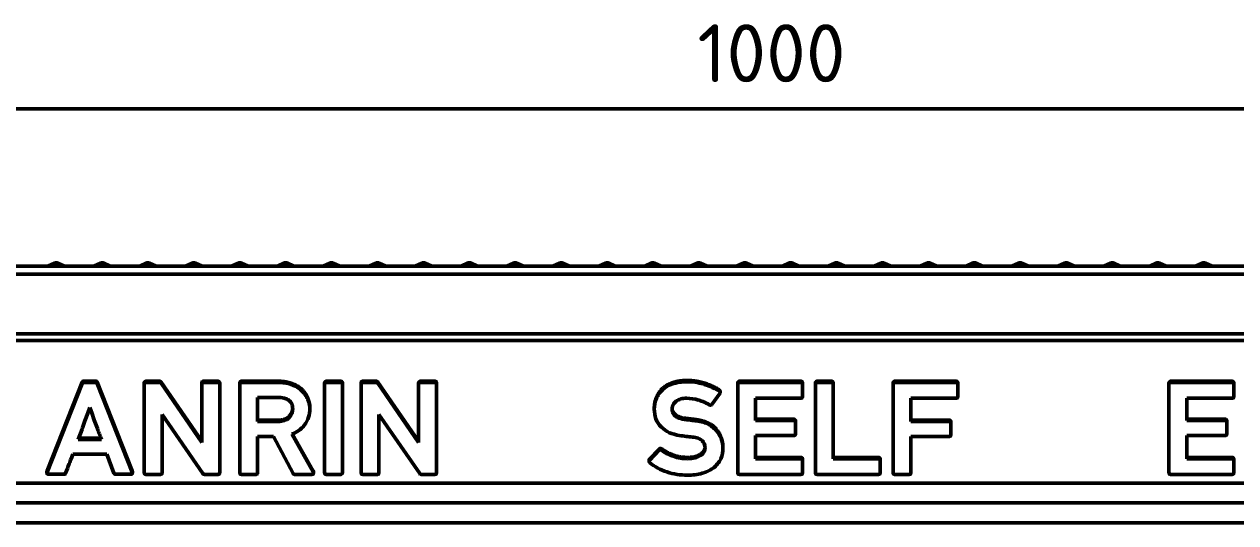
# Model space of a CAD drawing. Header units: millimetres. Extents: x 0 to 2100, y 0 to 1485.
# Drawn here: x 609.4 to 974.9, y 976.3 to 1126.8 of the extents above; entities that cross this region are included whole.
import ezdxf

# ---------------------------------------------------------------- set-up
doc = ezdxf.new("R2010")
doc.units = ezdxf.units.MM
doc.header["$LTSCALE"] = 5
for name, color, linetype, lineweight in [('Bemaßungen(DIN)', 7, 'Continuous', 50), ('Sichtbare Kanten(DIN)', 7, 'Continuous', 50), ('Sichtbare tangentiale Kanten(DIN)', 7, 'Continuous', 50)]:
    doc.layers.add(name, color=color, linetype=linetype, lineweight=lineweight)
doc.styles.add('Notiztext (DIN)', font='isocpeur.ttf')

msp = doc.modelspace()

# ---------------------------------------------------------------- linework, layer by layer
at = {"layer": 'Bemaßungen(DIN)'}
msp.add_line((346.229, 1101.251), (1321.229, 1101.251), dxfattribs=at)
at = {"layer": 'Sichtbare Kanten(DIN)'}
for p, q in [((334.229, 1053.751), (1333.229, 1053.751)), ((618.543, 1054.642), (616.554, 1053.751)), ((619.565, 1054.642), (621.554, 1053.751)), ((632.393, 1054.642), (630.404, 1053.751)), ((633.415, 1054.642), (635.404, 1053.751)), ((646.243, 1054.642), (644.254, 1053.751)), ((647.265, 1054.642), (649.254, 1053.751)), ((660.093, 1054.642), (658.104, 1053.751)), ((661.115, 1054.642), (663.104, 1053.751)), ((673.943, 1054.642), (671.954, 1053.751)), ((674.965, 1054.642), (676.954, 1053.751)), ((687.793, 1054.642), (685.804, 1053.751)), ((688.815, 1054.642), (690.804, 1053.751)), ((701.643, 1054.642), (699.654, 1053.751)), ((702.665, 1054.642), (704.654, 1053.751)), ((715.493, 1054.642), (713.504, 1053.751)), ((716.515, 1054.642), (718.504, 1053.751)), ((729.343, 1054.642), (727.354, 1053.751)), ((730.365, 1054.642), (732.354, 1053.751)), ((743.193, 1054.642), (741.204, 1053.751)), ((744.215, 1054.642), (746.204, 1053.751)), ((757.043, 1054.642), (755.054, 1053.751)), ((758.065, 1054.642), (760.054, 1053.751)), ((770.893, 1054.642), (768.904, 1053.751)), ((771.915, 1054.642), (773.904, 1053.751)), ((784.743, 1054.642), (782.754, 1053.751)), ((785.765, 1054.642), (787.754, 1053.751)), ((798.593, 1054.642), (796.604, 1053.751)), ((799.615, 1054.642), (801.604, 1053.751)), ((812.443, 1054.642), (810.454, 1053.751)), ((813.465, 1054.642), (815.454, 1053.751)), ((826.293, 1054.642), (824.304, 1053.751)), ((827.315, 1054.642), (829.304, 1053.751)), ((840.143, 1054.642), (838.154, 1053.751)), ((841.165, 1054.642), (843.154, 1053.751)), ((853.993, 1054.642), (852.004, 1053.751)), ((855.015, 1054.642), (857.004, 1053.751)), ((867.843, 1054.642), (865.854, 1053.751)), ((868.865, 1054.642), (870.854, 1053.751)), ((881.693, 1054.642), (879.704, 1053.751)), ((882.715, 1054.642), (884.704, 1053.751)), ((895.543, 1054.642), (893.554, 1053.751)), ((896.565, 1054.642), (898.554, 1053.751)), ((909.393, 1054.642), (907.404, 1053.751)), ((910.415, 1054.642), (912.404, 1053.751)), ((923.243, 1054.642), (921.254, 1053.751)), ((924.265, 1054.642), (926.254, 1053.751)), ((937.093, 1054.642), (935.104, 1053.751)), ((938.115, 1054.642), (940.104, 1053.751)), ((950.943, 1054.642), (948.954, 1053.751)), ((951.965, 1054.642), (953.954, 1053.751)), ((964.793, 1054.642), (962.804, 1053.751)), ((965.815, 1054.642), (967.804, 1053.751)), ((1333.729, 1051.251), (333.729, 1051.251)), ((1313.729, 1033.251), (353.729, 1033.251)), ((1313.193, 1031.251), (354.265, 1031.251)), ((616.312, 991.883), (626.896, 1018.704)), ((626.896, 1018.322), (616.312, 991.501)), ((626.896, 1018.704), (626.896, 1018.322)), ((627.376, 1019.014), (631, 1019.014)), ((631, 1018.633), (627.376, 1018.633)), ((631.456, 1018.704), (631.456, 1018.322)), ((631.456, 1018.704), (642.04, 991.883)), ((642.04, 991.501), (631.456, 1018.322)), ((645.64, 1018.526), (645.64, 1018.145)), ((645.64, 1018.145), (645.64, 991.324)), ((646.144, 1018.97), (650.296, 1018.97)), ((650.296, 1018.588), (646.144, 1018.588)), ((650.704, 1018.748), (650.704, 1018.366)), ((650.704, 1018.748), (662.992, 1000.912)), ((662.992, 1000.53), (650.704, 1018.366)), ((662.992, 1018.526), (662.992, 1018.145)), ((662.992, 1018.145), (662.992, 1000.53)), ((663.496, 1018.97), (667.912, 1018.97)), ((667.912, 1018.588), (663.496, 1018.588)), ((668.392, 1018.526), (668.392, 1018.145)), ((668.392, 991.324), (668.392, 1018.145)), ((674.464, 1018.526), (674.464, 1018.145)), ((674.464, 1018.145), (674.464, 991.324)), ((674.944, 1018.97), (686.296, 1018.97)), ((686.296, 1018.588), (674.944, 1018.588)), ((692.512, 1017.084), (692.512, 1016.703)), ((700.048, 1018.526), (700.048, 1018.145)), ((700.048, 1018.145), (700.048, 991.324)), ((700.528, 1018.97), (704.944, 1018.97)), ((704.944, 1018.588), (700.528, 1018.588)), ((705.424, 1018.526), (705.424, 1018.145)), ((705.424, 991.324), (705.424, 1018.145)), ((711.064, 1018.526), (711.064, 1018.145)), ((711.064, 1018.145), (711.064, 991.324)), ((711.568, 1018.97), (715.72, 1018.97)), ((715.72, 1018.588), (711.568, 1018.588)), ((716.128, 1018.748), (716.128, 1018.366)), ((716.128, 1018.748), (728.416, 1000.912)), ((728.416, 1000.53), (716.128, 1018.366)), ((728.416, 1018.526), (728.416, 1018.145)), ((728.416, 1018.145), (728.416, 1000.53)), ((728.92, 1018.97), (733.336, 1018.97)), ((733.336, 1018.588), (728.92, 1018.588)), ((733.816, 1018.526), (733.816, 1018.145)), ((733.816, 991.324), (733.816, 1018.145)), ((819.136, 1016.352), (819.136, 1015.971)), ((824.68, 1018.526), (824.68, 1018.145)), ((824.68, 1018.145), (824.68, 991.324)), ((825.16, 1018.97), (843.712, 1018.97)), ((843.712, 1018.588), (825.16, 1018.588)), ((844.216, 1018.526), (844.216, 1018.145)), ((844.216, 1014.285), (844.216, 1018.145)), ((848.104, 1018.526), (848.104, 1018.145)), ((848.104, 1018.145), (848.104, 991.324)), ((848.584, 1018.97), (853, 1018.97)), ((853, 1018.588), (848.584, 1018.588)), ((853.48, 1018.526), (853.48, 1018.145)), ((853.48, 995.605), (853.48, 1018.145)), ((871.528, 1018.526), (871.528, 1018.145)), ((871.528, 1018.145), (871.528, 991.324)), ((872.008, 1018.97), (890.56, 1018.97)), ((890.56, 1018.588), (872.008, 1018.588)), ((891.064, 1018.526), (891.064, 1018.145)), ((891.064, 1014.285), (891.064, 1018.145)), ((954.784, 1018.526), (954.784, 1018.145)), ((954.784, 1018.145), (954.784, 991.324)), ((955.264, 1018.97), (973.816, 1018.97)), ((973.816, 1018.588), (955.264, 1018.588)), ((974.32, 1018.526), (974.32, 1018.145)), ((974.32, 1014.285), (974.32, 1018.145)), ((679.84, 1014.063), (686.248, 1014.063)), ((679.84, 1006.853), (679.84, 1014.063)), ((816.832, 1011.977), (819.28, 1015.327)), ((819.35, 1015.952), (819.35, 1015.571)), ((830.056, 1007.119), (830.056, 1013.841)), ((830.056, 1013.841), (843.712, 1013.841)), ((876.904, 1006.853), (876.904, 1013.841)), ((876.904, 1013.841), (890.56, 1013.841)), ((960.16, 1007.119), (960.16, 1013.841)), ((960.16, 1013.841), (973.816, 1013.841)), ((627.76, 1007.008), (628.6, 1009.293)), ((628.6, 1009.293), (629.224, 1011.09)), ((629.224, 1011.09), (629.8, 1009.426)), ((629.8, 1009.426), (630.568, 1007.23)), ((651.016, 991.324), (651.016, 1008.938)), ((651.016, 1008.938), (663.328, 991.08)), ((695.608, 1011.028), (695.608, 1010.646)), ((716.44, 991.324), (716.44, 1008.938)), ((716.44, 1008.938), (728.752, 991.08)), ((799.504, 1010.917), (799.504, 1010.535)), ((805.72, 1009.009), (805.72, 1008.628)), ((630.568, 1007.23), (631.504, 1004.723)), ((679.84, 1007.234), (686.008, 1007.234)), ((686.008, 1006.853), (679.84, 1006.853)), ((694.024, 1005.788), (694, 1005.788)), ((694.024, 1005.82), (694.024, 1005.788)), ((811.816, 1007.456), (811.816, 1007.075)), ((830.056, 1007.501), (841.648, 1007.501)), ((841.648, 1007.119), (830.056, 1007.119)), ((842.128, 1007.035), (842.128, 1006.653)), ((842.128, 1003.015), (842.128, 1006.653)), ((876.904, 1007.234), (888.496, 1007.234)), ((888.496, 1006.853), (876.904, 1006.853)), ((888.976, 1006.768), (888.976, 1006.387)), ((888.976, 1002.771), (888.976, 1006.387)), ((960.16, 1007.501), (971.752, 1007.501)), ((971.752, 1007.119), (960.16, 1007.119)), ((972.232, 1007.035), (972.232, 1006.653)), ((972.232, 1003.015), (972.232, 1006.653)), ((625.72, 1001.44), (626.872, 1004.523)), ((625.862, 1001.821), (632.58, 1001.821)), ((679.84, 991.324), (679.84, 1002.305)), ((679.84, 1002.305), (684.664, 1002.305)), ((684.664, 1002.305), (690.52, 991.124)), ((696.64, 991.545), (690.16, 1002.97)), ((690.336, 1003.041), (696.64, 991.927)), ((830.056, 995.605), (830.056, 1002.571)), ((830.056, 1002.571), (841.648, 1002.571)), ((876.904, 991.324), (876.904, 1002.305)), ((876.904, 1002.305), (888.496, 1002.305)), ((960.16, 995.605), (960.16, 1002.571)), ((960.16, 1002.571), (971.752, 1002.571)), ((632.728, 1001.44), (625.72, 1001.44)), ((798.04, 995.477), (800.944, 998.516)), ((800.944, 998.134), (798.04, 995.095)), ((800.944, 998.516), (800.944, 998.134)), ((801.664, 998.56), (801.664, 998.179)), ((820.216, 999.27), (820.216, 998.889)), ((624.088, 996.936), (634.36, 996.936)), ((634.36, 996.936), (636.472, 991.191)), ((797.916, 995.199), (797.916, 994.818)), ((798.04, 995.477), (798.04, 995.095)), ((813.472, 996.941), (813.472, 996.559)), ((830.056, 995.987), (843.712, 995.987)), ((843.712, 995.605), (830.056, 995.605)), ((844.216, 995.521), (844.216, 995.139)), ((844.216, 991.324), (844.216, 995.139)), ((853.48, 995.987), (867.136, 995.987)), ((867.136, 995.605), (853.48, 995.605)), ((867.64, 995.521), (867.64, 995.139)), ((867.64, 991.324), (867.64, 995.139)), ((960.16, 995.987), (973.816, 995.987)), ((973.816, 995.605), (960.16, 995.605)), ((974.32, 995.521), (974.32, 995.139)), ((974.32, 991.324), (974.32, 995.139)), ((616.271, 991.687), (616.271, 991.305)), ((616.768, 990.88), (621.424, 990.88)), ((636.976, 990.88), (641.584, 990.88)), ((642.08, 991.687), (642.08, 991.305)), ((646.144, 990.858), (650.536, 990.858)), ((663.76, 990.858), (667.912, 990.858)), ((674.944, 990.858), (679.36, 990.858)), ((690.976, 990.858), (696.184, 990.858)), ((696.64, 991.927), (696.64, 991.545)), ((696.712, 991.675), (696.712, 991.293)), ((700.528, 990.858), (704.944, 990.858)), ((711.568, 990.858), (715.96, 990.858)), ((729.184, 990.858), (733.336, 990.858)), ((825.16, 990.858), (843.712, 990.858)), ((848.584, 990.858), (867.136, 990.858)), ((872.008, 990.858), (876.424, 990.858)), ((955.264, 990.858), (973.816, 990.858)), ((1308.906, 982.251), (516.578, 982.251)), ((1308.906, 976.251), (516.578, 976.251))]:
    msp.add_line(p, q, dxfattribs=at)
for centre in [(619.054, 1053.501), (632.904, 1053.501), (646.754, 1053.501), (660.604, 1053.501), (674.454, 1053.501), (688.304, 1053.501), (702.154, 1053.501), (716.004, 1053.501), (729.854, 1053.501), (743.704, 1053.501), (757.554, 1053.501), (771.404, 1053.501), (785.254, 1053.501), (799.104, 1053.501), (812.954, 1053.501), (826.804, 1053.501), (840.654, 1053.501), (854.504, 1053.501), (868.354, 1053.501), (882.204, 1053.501), (896.054, 1053.501), (909.904, 1053.501), (923.754, 1053.501), (937.604, 1053.501), (951.454, 1053.501), (965.304, 1053.501)]:
    msp.add_arc(centre, 1.25, 65.87463, 114.12537, dxfattribs=at)
for points in [[(626.896, 1018.704), (626.944, 1018.837), (627.232, 1019.014), (627.376, 1019.014)], [(631, 1019.014), (631.12, 1019.014), (631.408, 1018.837), (631.456, 1018.704)], [(645.64, 1018.526), (645.64, 1018.704), (645.928, 1018.97), (646.144, 1018.97)], [(650.296, 1018.97), (650.392, 1018.97), (650.68, 1018.815), (650.704, 1018.748)], [(662.992, 1018.526), (662.992, 1018.704), (663.28, 1018.97), (663.496, 1018.97)], [(667.912, 1018.97), (668.128, 1018.97), (668.392, 1018.704), (668.392, 1018.526)], [(674.464, 1018.526), (674.464, 1018.704), (674.752, 1018.97), (674.944, 1018.97)], [(686.296, 1018.97), (688.192, 1018.97), (691.36, 1017.972), (692.512, 1017.084)], [(692.512, 1017.084), (693.136, 1016.574), (694.24, 1015.265), (695.104, 1013.69), (695.608, 1011.96), (695.608, 1011.028)], [(700.048, 1018.526), (700.048, 1018.704), (700.336, 1018.97), (700.528, 1018.97)], [(704.944, 1018.97), (705.136, 1018.97), (705.424, 1018.704), (705.424, 1018.526)], [(711.064, 1018.526), (711.064, 1018.704), (711.352, 1018.97), (711.568, 1018.97)], [(715.72, 1018.97), (715.816, 1018.97), (716.104, 1018.815), (716.128, 1018.748)], [(728.416, 1018.526), (728.416, 1018.704), (728.704, 1018.97), (728.92, 1018.97)], [(733.336, 1018.97), (733.552, 1018.97), (733.816, 1018.704), (733.816, 1018.526)], [(799.504, 1010.917), (799.504, 1014.533), (802.096, 1016.885)], [(802.096, 1016.885), (804.712, 1019.214), (809.44, 1019.214)], [(809.44, 1019.214), (810.808, 1019.214), (813.424, 1018.792), (815.872, 1018.016), (818.104, 1016.973), (819.136, 1016.352)], [(824.68, 1018.526), (824.68, 1018.704), (824.968, 1018.97), (825.16, 1018.97)], [(843.712, 1018.97), (843.952, 1018.97), (844.216, 1018.704), (844.216, 1018.526)], [(848.104, 1018.526), (848.104, 1018.704), (848.392, 1018.97), (848.584, 1018.97)], [(853, 1018.97), (853.192, 1018.97), (853.48, 1018.704), (853.48, 1018.526)], [(871.528, 1018.526), (871.528, 1018.704), (871.816, 1018.97), (872.008, 1018.97)], [(890.56, 1018.97), (890.8, 1018.97), (891.064, 1018.704), (891.064, 1018.526)], [(954.784, 1018.526), (954.784, 1018.704), (955.072, 1018.97), (955.264, 1018.97)], [(973.816, 1018.97), (974.056, 1018.97), (974.32, 1018.704), (974.32, 1018.526)], [(689.32, 1008.344), (690.357, 1009.448), (690.42, 1010.846)], [(804.885, 1010.688), (804.949, 1009.783), (805.72, 1009.009)], [(805.72, 1009.009), (806.56, 1008.144), (808.576, 1007.855)], [(686.008, 1007.234), (688.264, 1007.234), (689.32, 1008.344)], [(808.576, 1007.855), (809.176, 1007.767), (810.76, 1007.567), (811.816, 1007.456)], [(811.816, 1007.456), (816.136, 1006.946), (818.152, 1004.572)], [(841.648, 1007.501), (841.84, 1007.501), (842.128, 1007.234), (842.128, 1007.035)], [(888.496, 1007.234), (888.688, 1007.234), (888.976, 1006.99), (888.976, 1006.768)], [(971.752, 1007.501), (971.944, 1007.501), (972.232, 1007.234), (972.232, 1007.035)], [(818.152, 1004.572), (820.216, 1002.176), (820.216, 999.27)], [(800.944, 998.516), (801.088, 998.671), (801.496, 998.693), (801.664, 998.56)], [(801.664, 998.56), (803.224, 997.407), (807.304, 995.987), (809.56, 995.987)], [(813.472, 996.941), (814.734, 997.774), (814.811, 999.096)], [(797.916, 995.199), (797.916, 995.362), (798.04, 995.477)], [(809.56, 995.987), (812.104, 995.987), (813.472, 996.941)], [(843.712, 995.987), (843.952, 995.987), (844.216, 995.743), (844.216, 995.521)], [(867.136, 995.987), (867.376, 995.987), (867.64, 995.743), (867.64, 995.521)], [(973.816, 995.987), (974.056, 995.987), (974.32, 995.743), (974.32, 995.521)], [(616.271, 991.687), (616.271, 991.78), (616.312, 991.883)], [(642.04, 991.883), (642.08, 991.78), (642.08, 991.687)], [(696.64, 991.927), (696.712, 991.794), (696.712, 991.675)]]:
    msp.add_open_spline(points, degree=2, dxfattribs=at)
for points, degree, knots in [([(627.376, 1018.633), (627.334, 1018.633), (627.292, 1018.627), (627.208, 1018.605), (627.166, 1018.587), (627.092, 1018.548), (627.031, 1018.513), (626.942, 1018.417), (626.914, 1018.372), (626.896, 1018.322)], 3, [-0.093273996, -0.093273996, -0.093273996, -0.093273996, -0.068108923, -0.068108923, -0.041123408, -0.041123408, -0.017067652, -0.017067652, 0, 0, 0, 0]), ([(631.456, 1018.322), (631.442, 1018.36), (631.423, 1018.395), (631.371, 1018.461), (631.339, 1018.491), (631.259, 1018.55), (631.192, 1018.589), (631.083, 1018.625), (631.042, 1018.633), (631, 1018.633)], 3, [-0.068467152, -0.068467152, -0.068467152, -0.068467152, -0.051911748, -0.051911748, -0.034631689, -0.034631689, -0.01255287, -0.01255287, 0, 0, 0, 0]), ([(646.144, 1018.588), (646.106, 1018.588), (646.068, 1018.585), (645.996, 1018.572), (645.962, 1018.562), (645.862, 1018.521), (645.811, 1018.483), (645.731, 1018.404), (645.697, 1018.359), (645.651, 1018.255), (645.64, 1018.201), (645.64, 1018.145)], 3, [-0.07059963, -0.07059963, -0.07059963, -0.07059963, -0.061782755, -0.061782755, -0.053433025, -0.053433025, -0.036262889, -0.036262889, -0.01829246, -0.01829246, 0, 0, 0, 0]), ([(650.704, 1018.366), (650.7, 1018.376), (650.695, 1018.386), (650.682, 1018.405), (650.673, 1018.414), (650.641, 1018.446), (650.611, 1018.466), (650.552, 1018.503), (650.472, 1018.549), (650.36, 1018.582), (650.328, 1018.588), (650.296, 1018.588)], 3, [-0.074921837, -0.074921837, -0.074921837, -0.074921837, -0.067264808, -0.067264808, -0.058210692, -0.058210692, -0.035195721, -0.035195721, -0.009570575, -0.009570575, 0, 0, 0, 0]), ([(663.496, 1018.588), (663.458, 1018.588), (663.42, 1018.585), (663.348, 1018.572), (663.314, 1018.562), (663.214, 1018.521), (663.163, 1018.483), (663.083, 1018.404), (663.049, 1018.359), (663.003, 1018.255), (662.992, 1018.201), (662.992, 1018.145)], 3, [-0.07059963, -0.07059963, -0.07059963, -0.07059963, -0.061782755, -0.061782755, -0.053433025, -0.053433025, -0.036262889, -0.036262889, -0.01829246, -0.01829246, 0, 0, 0, 0]), ([(668.392, 1018.145), (668.392, 1018.179), (668.388, 1018.213), (668.372, 1018.279), (668.361, 1018.31), (668.312, 1018.403), (668.269, 1018.447), (668.204, 1018.507), (668.158, 1018.536), (668.044, 1018.579), (667.978, 1018.588), (667.912, 1018.588)], 3, [-0.058050032, -0.058050032, -0.058050032, -0.058050032, -0.052767893, -0.052767893, -0.047631793, -0.047631793, -0.036849992, -0.036849992, -0.019922291, -0.019922291, 0, 0, 0, 0]), ([(674.944, 1018.588), (674.911, 1018.588), (674.879, 1018.585), (674.816, 1018.573), (674.786, 1018.564), (674.687, 1018.523), (674.634, 1018.481), (674.555, 1018.404), (674.521, 1018.359), (674.475, 1018.255), (674.464, 1018.201), (674.464, 1018.145)], 3, [-0.066579768, -0.066579768, -0.066579768, -0.066579768, -0.059579882, -0.059579882, -0.05274209, -0.05274209, -0.036262889, -0.036262889, -0.01829246, -0.01829246, 0, 0, 0, 0]), ([(692.512, 1016.703), (691.702, 1017.326), (690.773, 1017.775), (689.144, 1018.288), (687.993, 1018.588), (686.296, 1018.588)], 3, [-1.3134543, -1.3134543, -1.3134543, -1.3134543, -0.5093001, -0.5093001, 0, 0, 0, 0]), ([(695.608, 1010.646), (695.608, 1011.518), (695.443, 1012.149), (695.12, 1013.245), (694.829, 1013.813), (693.96, 1015.378), (693.162, 1016.171), (692.512, 1016.703)], 3, [-0.35742554, -0.35742554, -0.35742554, -0.35742554, -0.32917171, -0.32917171, -0.26025403, -0.26025403, 0, 0, 0, 0]), ([(700.528, 1018.588), (700.495, 1018.588), (700.463, 1018.585), (700.4, 1018.573), (700.37, 1018.564), (700.271, 1018.523), (700.218, 1018.481), (700.139, 1018.404), (700.105, 1018.359), (700.059, 1018.255), (700.048, 1018.201), (700.048, 1018.145)], 3, [-0.066579768, -0.066579768, -0.066579768, -0.066579768, -0.059579882, -0.059579882, -0.05274209, -0.05274209, -0.036262889, -0.036262889, -0.01829246, -0.01829246, 0, 0, 0, 0]), ([(705.424, 1018.145), (705.424, 1018.175), (705.421, 1018.205), (705.408, 1018.263), (705.398, 1018.291), (705.353, 1018.382), (705.308, 1018.431), (705.224, 1018.504), (705.175, 1018.535), (705.064, 1018.578), (705.005, 1018.588), (704.944, 1018.588)], 3, [-0.066579768, -0.066579768, -0.066579768, -0.066579768, -0.059579882, -0.059579882, -0.05274209, -0.05274209, -0.036262889, -0.036262889, -0.01829246, -0.01829246, 0, 0, 0, 0]), ([(711.568, 1018.588), (711.53, 1018.588), (711.492, 1018.585), (711.42, 1018.572), (711.386, 1018.562), (711.286, 1018.521), (711.235, 1018.483), (711.155, 1018.404), (711.121, 1018.359), (711.075, 1018.255), (711.064, 1018.201), (711.064, 1018.145)], 3, [-0.07059963, -0.07059963, -0.07059963, -0.07059963, -0.061782755, -0.061782755, -0.053433025, -0.053433025, -0.036262889, -0.036262889, -0.01829246, -0.01829246, 0, 0, 0, 0]), ([(716.128, 1018.366), (716.124, 1018.376), (716.119, 1018.386), (716.106, 1018.405), (716.097, 1018.414), (716.065, 1018.446), (716.035, 1018.466), (715.976, 1018.503), (715.896, 1018.549), (715.784, 1018.582), (715.752, 1018.588), (715.72, 1018.588)], 3, [-0.074921837, -0.074921837, -0.074921837, -0.074921837, -0.067264808, -0.067264808, -0.058210692, -0.058210692, -0.035195721, -0.035195721, -0.009570575, -0.009570575, 0, 0, 0, 0]), ([(728.92, 1018.588), (728.882, 1018.588), (728.844, 1018.585), (728.772, 1018.572), (728.738, 1018.562), (728.638, 1018.521), (728.587, 1018.483), (728.507, 1018.404), (728.473, 1018.359), (728.427, 1018.255), (728.416, 1018.201), (728.416, 1018.145)], 3, [-0.07059963, -0.07059963, -0.07059963, -0.07059963, -0.061782755, -0.061782755, -0.053433025, -0.053433025, -0.036262889, -0.036262889, -0.01829246, -0.01829246, 0, 0, 0, 0]), ([(733.816, 1018.145), (733.816, 1018.179), (733.812, 1018.213), (733.796, 1018.279), (733.785, 1018.31), (733.736, 1018.403), (733.693, 1018.447), (733.628, 1018.507), (733.582, 1018.536), (733.468, 1018.579), (733.402, 1018.588), (733.336, 1018.588)], 3, [-0.058050032, -0.058050032, -0.058050032, -0.058050032, -0.052767893, -0.052767893, -0.047631793, -0.047631793, -0.036849992, -0.036849992, -0.019922291, -0.019922291, 0, 0, 0, 0]), ([(802.096, 1016.503), (801.673, 1016.119), (801.293, 1015.702), (800.638, 1014.804), (800.368, 1014.333), (799.695, 1012.783), (799.504, 1011.669), (799.504, 1010.535)], 3, [-0.71948473, -0.71948473, -0.71948473, -0.71948473, -0.54182354, -0.54182354, -0.36789574, -0.36789574, 0, 0, 0, 0]), ([(809.44, 1018.832), (807.846, 1018.832), (806.222, 1018.634), (803.755, 1017.707), (802.865, 1017.188), (802.096, 1016.503)], 3, [-0.79908124, -0.79908124, -0.79908124, -0.79908124, -0.32058258, -0.32058258, 0, 0, 0, 0]), ([(819.136, 1015.971), (817.068, 1017.215), (815.338, 1017.804), (813.548, 1018.371), (811.777, 1018.832), (809.44, 1018.832)], 3, [-1.141025, -1.141025, -1.141025, -1.141025, -0.7010406, -0.7010406, 0, 0, 0, 0]), ([(819.136, 1016.352), (819.304, 1016.241), (819.35, 1016.001), (819.35, 1015.952)], 2, [0, 0, 0, 1, 1.2727273, 1.2727273, 1.2727273]), ([(825.16, 1018.588), (825.127, 1018.588), (825.095, 1018.585), (825.032, 1018.573), (825.002, 1018.564), (824.903, 1018.523), (824.85, 1018.481), (824.771, 1018.404), (824.737, 1018.359), (824.691, 1018.255), (824.68, 1018.201), (824.68, 1018.145)], 3, [-0.066579768, -0.066579768, -0.066579768, -0.066579768, -0.059579882, -0.059579882, -0.05274209, -0.05274209, -0.036262889, -0.036262889, -0.01829246, -0.01829246, 0, 0, 0, 0]), ([(844.216, 1018.145), (844.216, 1018.181), (844.212, 1018.217), (844.194, 1018.288), (844.18, 1018.321), (844.13, 1018.41), (844.09, 1018.451), (844.028, 1018.507), (843.981, 1018.534), (843.86, 1018.579), (843.786, 1018.588), (843.712, 1018.588)], 3, [-0.058500024, -0.058500024, -0.058500024, -0.058500024, -0.053302755, -0.053302755, -0.048239794, -0.048239794, -0.039044984, -0.039044984, -0.022176904, -0.022176904, 0, 0, 0, 0]), ([(848.584, 1018.588), (848.551, 1018.588), (848.519, 1018.585), (848.456, 1018.573), (848.426, 1018.564), (848.327, 1018.523), (848.274, 1018.481), (848.195, 1018.404), (848.161, 1018.359), (848.115, 1018.255), (848.104, 1018.201), (848.104, 1018.145)], 3, [-0.066579768, -0.066579768, -0.066579768, -0.066579768, -0.059579882, -0.059579882, -0.05274209, -0.05274209, -0.036262889, -0.036262889, -0.01829246, -0.01829246, 0, 0, 0, 0]), ([(853.48, 1018.145), (853.48, 1018.175), (853.477, 1018.205), (853.464, 1018.263), (853.454, 1018.291), (853.409, 1018.382), (853.364, 1018.431), (853.28, 1018.504), (853.231, 1018.535), (853.12, 1018.578), (853.061, 1018.588), (853, 1018.588)], 3, [-0.066579768, -0.066579768, -0.066579768, -0.066579768, -0.059579882, -0.059579882, -0.05274209, -0.05274209, -0.036262889, -0.036262889, -0.01829246, -0.01829246, 0, 0, 0, 0]), ([(872.008, 1018.588), (871.975, 1018.588), (871.943, 1018.585), (871.88, 1018.573), (871.85, 1018.564), (871.751, 1018.523), (871.698, 1018.481), (871.619, 1018.404), (871.585, 1018.359), (871.539, 1018.255), (871.528, 1018.201), (871.528, 1018.145)], 3, [-0.066579768, -0.066579768, -0.066579768, -0.066579768, -0.059579882, -0.059579882, -0.05274209, -0.05274209, -0.036262889, -0.036262889, -0.01829246, -0.01829246, 0, 0, 0, 0]), ([(891.064, 1018.145), (891.064, 1018.181), (891.06, 1018.217), (891.042, 1018.288), (891.028, 1018.321), (890.978, 1018.41), (890.938, 1018.451), (890.876, 1018.507), (890.829, 1018.534), (890.708, 1018.579), (890.634, 1018.588), (890.56, 1018.588)], 3, [-0.058500024, -0.058500024, -0.058500024, -0.058500024, -0.053302755, -0.053302755, -0.048239794, -0.048239794, -0.039044984, -0.039044984, -0.022176904, -0.022176904, 0, 0, 0, 0]), ([(955.264, 1018.588), (955.231, 1018.588), (955.199, 1018.585), (955.136, 1018.573), (955.106, 1018.564), (955.007, 1018.523), (954.954, 1018.481), (954.875, 1018.404), (954.841, 1018.359), (954.795, 1018.255), (954.784, 1018.201), (954.784, 1018.145)], 3, [-0.066579768, -0.066579768, -0.066579768, -0.066579768, -0.059579882, -0.059579882, -0.05274209, -0.05274209, -0.036262889, -0.036262889, -0.01829246, -0.01829246, 0, 0, 0, 0]), ([(974.32, 1018.145), (974.32, 1018.181), (974.316, 1018.217), (974.298, 1018.288), (974.284, 1018.321), (974.234, 1018.41), (974.194, 1018.451), (974.132, 1018.507), (974.085, 1018.534), (973.964, 1018.579), (973.89, 1018.588), (973.816, 1018.588)], 3, [-0.058500024, -0.058500024, -0.058500024, -0.058500024, -0.053302755, -0.053302755, -0.048239794, -0.048239794, -0.039044984, -0.039044984, -0.022176904, -0.022176904, 0, 0, 0, 0]), ([(686.248, 1014.063), (687.092, 1014.063), (687.744, 1013.942), (688.542, 1013.695), (688.879, 1013.533), (689.176, 1013.308)], 3, [-0.25250259, -0.25250259, -0.25250259, -0.25250259, -0.11497027, -0.11497027, 0, 0, 0, 0]), ([(689.176, 1013.308), (689.388, 1013.159), (689.575, 1012.987), (689.932, 1012.553), (690.059, 1012.317), (690.348, 1011.667), (690.424, 1011.153), (690.424, 1010.646)], 3, [-0.28006727, -0.28006727, -0.28006727, -0.28006727, -0.22782785, -0.22782785, -0.16437024, -0.16437024, 0, 0, 0, 0]), ([(804.88, 1010.469), (804.88, 1010.779), (804.912, 1011.09), (805.065, 1011.664), (805.175, 1011.924), (805.529, 1012.477), (805.79, 1012.737), (806.104, 1012.953)], 3, [-0.30913466, -0.30913466, -0.30913466, -0.30913466, -0.20858627, -0.20858627, -0.11735665, -0.11735665, 0, 0, 0, 0]), ([(806.104, 1012.953), (806.522, 1013.256), (806.988, 1013.475), (808.054, 1013.778), (808.64, 1013.841), (809.224, 1013.841)], 3, [-0.33436236, -0.33436236, -0.33436236, -0.33436236, -0.17513918, -0.17513918, 0, 0, 0, 0]), ([(809.224, 1013.841), (810.464, 1013.841), (811.672, 1013.662), (813.455, 1013.109), (814.693, 1012.7), (816.16, 1011.844)], 3, [-1.5283833, -1.5283833, -1.5283833, -1.5283833, -0.5203695, -0.5203695, 0, 0, 0, 0]), ([(819.28, 1015.327), (819.312, 1015.379), (819.333, 1015.435), (819.357, 1015.576), (819.345, 1015.645), (819.327, 1015.735), (819.306, 1015.789), (819.237, 1015.891), (819.19, 1015.934), (819.136, 1015.971)], 3, [-0.057229208, -0.057229208, -0.057229208, -0.057229208, -0.049619447, -0.049619447, -0.039050826, -0.039050826, -0.020136367, -0.020136367, 0, 0, 0, 0]), ([(843.712, 1013.841), (843.792, 1013.841), (843.873, 1013.851), (844.017, 1013.906), (844.06, 1013.941), (844.126, 1014.002), (844.157, 1014.046), (844.205, 1014.155), (844.216, 1014.22), (844.216, 1014.285)], 3, [-0.059492134, -0.059492134, -0.059492134, -0.059492134, -0.048733451, -0.048733451, -0.038457128, -0.038457128, -0.021034837, -0.021034837, 0, 0, 0, 0]), ([(890.56, 1013.841), (890.64, 1013.841), (890.721, 1013.851), (890.865, 1013.906), (890.908, 1013.941), (890.974, 1014.002), (891.005, 1014.046), (891.053, 1014.155), (891.064, 1014.22), (891.064, 1014.285)], 3, [-0.059492134, -0.059492134, -0.059492134, -0.059492134, -0.048733451, -0.048733451, -0.038457128, -0.038457128, -0.021034837, -0.021034837, 0, 0, 0, 0]), ([(973.816, 1013.841), (973.896, 1013.841), (973.977, 1013.851), (974.121, 1013.906), (974.164, 1013.941), (974.23, 1014.002), (974.261, 1014.046), (974.309, 1014.155), (974.32, 1014.22), (974.32, 1014.285)], 3, [-0.059492134, -0.059492134, -0.059492134, -0.059492134, -0.048733451, -0.048733451, -0.038457128, -0.038457128, -0.021034837, -0.021034837, 0, 0, 0, 0]), ([(690.424, 1010.646), (690.424, 1010.156), (690.336, 1009.679), (689.956, 1008.756), (689.673, 1008.338), (689.32, 1007.962)], 3, [-0.32068823, -0.32068823, -0.32068823, -0.32068823, -0.16154726, -0.16154726, 0, 0, 0, 0]), ([(694, 1005.788), (694.526, 1006.499), (694.933, 1007.265), (695.481, 1008.921), (695.608, 1009.776), (695.608, 1010.646)], 3, [-0.56209151, -0.56209151, -0.56209151, -0.56209151, -0.28234056, -0.28234056, 0, 0, 0, 0]), ([(799.504, 1010.535), (799.504, 1009.543), (799.658, 1008.564), (800.368, 1006.732), (800.888, 1005.928), (801.568, 1005.211)], 3, [-0.63157897, -0.63157897, -0.63157897, -0.63157897, -0.30937717, -0.30937717, 0, 0, 0, 0]), ([(805.72, 1008.628), (805.459, 1008.889), (805.239, 1009.182), (804.95, 1009.816), (804.88, 1010.136), (804.88, 1010.469)], 3, [-0.22341562, -0.22341562, -0.22341562, -0.22341562, -0.10804662, -0.10804662, 0, 0, 0, 0]), ([(816.16, 1011.844), (816.189, 1011.822), (816.22, 1011.804), (816.29, 1011.778), (816.326, 1011.77), (816.44, 1011.76), (816.515, 1011.774), (816.625, 1011.806), (816.677, 1011.829), (816.768, 1011.893), (816.804, 1011.932), (816.832, 1011.977)], 3, [-0.068882575, -0.068882575, -0.068882575, -0.068882575, -0.060330199, -0.060330199, -0.05174449, -0.05174449, -0.034251393, -0.034251393, -0.016928386, -0.016928386, 0, 0, 0, 0]), ([(626.872, 1004.523), (627.114, 1005.154), (627.191, 1005.368), (627.488, 1006.222), (627.625, 1006.618), (627.76, 1007.008)], 3, [-0.29118996, -0.29118996, -0.29118996, -0.29118996, -0.13304973, -0.13304973, 0, 0, 0, 0]), ([(689.32, 1007.962), (689.142, 1007.775), (688.941, 1007.614), (688.482, 1007.333), (688.229, 1007.219), (687.346, 1006.923), (686.664, 1006.853), (686.008, 1006.853)], 3, [-0.36184141, -0.36184141, -0.36184141, -0.36184141, -0.28131179, -0.28131179, -0.19687179, -0.19687179, 0, 0, 0, 0]), ([(690.16, 1002.97), (690.933, 1003.268), (691.648, 1003.658), (692.758, 1004.461), (693.408, 1004.991), (694.024, 1005.788)], 3, [-0.78307237, -0.78307237, -0.78307237, -0.78307237, -0.317814, -0.317814, 0, 0, 0, 0]), ([(801.568, 1005.211), (802.291, 1004.467), (803.151, 1003.886), (804.776, 1003.153), (805.886, 1002.739), (807.616, 1002.527)], 3, [-1.304103, -1.304103, -1.304103, -1.304103, -0.5234104, -0.5234104, 0, 0, 0, 0]), ([(808.576, 1007.474), (807.836, 1007.58), (807.116, 1007.758), (806.226, 1008.205), (805.948, 1008.393), (805.72, 1008.628)], 3, [-0.30410983, -0.30410983, -0.30410983, -0.30410983, -0.10242807, -0.10242807, 0, 0, 0, 0]), ([(811.816, 1007.075), (811.215, 1007.138), (810.568, 1007.21), (809.635, 1007.327), (809.041, 1007.405), (808.576, 1007.474)], 3, [-0.39580323, -0.39580323, -0.39580323, -0.39580323, -0.14133286, -0.14133286, 0, 0, 0, 0]), ([(818.152, 1004.191), (817.813, 1004.589), (817.429, 1004.945), (816.554, 1005.589), (816.071, 1005.866), (814.396, 1006.628), (813.101, 1006.923), (811.816, 1007.075)], 3, [-0.72377909, -0.72377909, -0.72377909, -0.72377909, -0.55947338, -0.55947338, -0.38871553, -0.38871553, 0, 0, 0, 0]), ([(842.128, 1006.653), (842.128, 1006.688), (842.125, 1006.723), (842.11, 1006.789), (842.099, 1006.821), (842.055, 1006.913), (842.013, 1006.96), (841.928, 1007.035), (841.879, 1007.066), (841.768, 1007.109), (841.709, 1007.119), (841.648, 1007.119)], 3, [-0.07059963, -0.07059963, -0.07059963, -0.07059963, -0.061782755, -0.061782755, -0.053433025, -0.053433025, -0.036262889, -0.036262889, -0.01829246, -0.01829246, 0, 0, 0, 0]), ([(888.976, 1006.387), (888.976, 1006.425), (888.973, 1006.463), (888.958, 1006.534), (888.948, 1006.568), (888.911, 1006.647), (888.88, 1006.688), (888.815, 1006.746), (888.763, 1006.789), (888.624, 1006.842), (888.561, 1006.853), (888.496, 1006.853)], 3, [-0.14378571, -0.14378571, -0.14378571, -0.14378571, -0.11347809, -0.11347809, -0.0859627, -0.0859627, -0.04496659, -0.04496659, -0.0196024, -0.0196024, 0, 0, 0, 0]), ([(972.232, 1006.653), (972.232, 1006.688), (972.229, 1006.723), (972.214, 1006.789), (972.203, 1006.821), (972.159, 1006.913), (972.117, 1006.96), (972.032, 1007.035), (971.983, 1007.066), (971.872, 1007.109), (971.813, 1007.119), (971.752, 1007.119)], 3, [-0.07059963, -0.07059963, -0.07059963, -0.07059963, -0.061782755, -0.061782755, -0.053433025, -0.053433025, -0.036262889, -0.036262889, -0.01829246, -0.01829246, 0, 0, 0, 0]), ([(631.504, 1004.723), (631.739, 1004.071), (631.948, 1003.503), (632.307, 1002.533), (632.515, 1001.985), (632.728, 1001.44)], 3, [-0.33289142, -0.33289142, -0.33289142, -0.33289142, -0.18811443, -0.18811443, 0, 0, 0, 0]), ([(807.616, 1002.527), (808.268, 1002.435), (808.952, 1002.345), (810.232, 1002.202), (810.856, 1002.131), (811.48, 1002.061)], 3, [-0.386696, -0.386696, -0.386696, -0.386696, -0.18858335, -0.18858335, 0, 0, 0, 0]), ([(811.48, 1002.061), (812.041, 1001.977), (812.61, 1001.834), (813.547, 1001.393), (813.821, 1001.176), (814.251, 1000.77), (814.441, 1000.494), (814.75, 999.774), (814.816, 999.33), (814.816, 998.889)], 3, [-0.41778415, -0.41778415, -0.41778415, -0.41778415, -0.32754527, -0.32754527, -0.25121901, -0.25121901, -0.14312783, -0.14312783, 0, 0, 0, 0]), ([(820.216, 998.889), (820.216, 999.842), (820.049, 1000.77), (819.342, 1002.587), (818.811, 1003.426), (818.152, 1004.191)], 3, [-0.62685959, -0.62685959, -0.62685959, -0.62685959, -0.3173674, -0.3173674, 0, 0, 0, 0]), ([(841.648, 1002.571), (841.68, 1002.571), (841.713, 1002.574), (841.776, 1002.586), (841.806, 1002.595), (841.905, 1002.636), (841.958, 1002.678), (842.037, 1002.756), (842.07, 1002.801), (842.117, 1002.904), (842.128, 1002.958), (842.128, 1003.015)], 3, [-0.066579768, -0.066579768, -0.066579768, -0.066579768, -0.059579882, -0.059579882, -0.05274209, -0.05274209, -0.036262889, -0.036262889, -0.01829246, -0.01829246, 0, 0, 0, 0]), ([(888.496, 1002.305), (888.527, 1002.305), (888.558, 1002.308), (888.619, 1002.319), (888.648, 1002.327), (888.749, 1002.367), (888.803, 1002.411), (888.88, 1002.484), (888.914, 1002.53), (888.965, 1002.643), (888.976, 1002.706), (888.976, 1002.771)], 3, [-0.065397919, -0.065397919, -0.065397919, -0.065397919, -0.05966566, -0.05966566, -0.054070317, -0.054070317, -0.039571091, -0.039571091, -0.020960419, -0.020960419, 0, 0, 0, 0]), ([(971.752, 1002.571), (971.784, 1002.571), (971.817, 1002.574), (971.88, 1002.586), (971.91, 1002.595), (972.009, 1002.636), (972.062, 1002.678), (972.141, 1002.756), (972.174, 1002.801), (972.221, 1002.904), (972.232, 1002.958), (972.232, 1003.015)], 3, [-0.066579768, -0.066579768, -0.066579768, -0.066579768, -0.059579882, -0.059579882, -0.05274209, -0.05274209, -0.036262889, -0.036262889, -0.01829246, -0.01829246, 0, 0, 0, 0]), ([(801.664, 998.179), (801.635, 998.202), (801.603, 998.223), (801.538, 998.257), (801.505, 998.271), (801.405, 998.3), (801.34, 998.305), (801.217, 998.295), (801.159, 998.28), (801.043, 998.225), (800.989, 998.183), (800.944, 998.134)], 3, [-0.078248717, -0.078248717, -0.078248717, -0.078248717, -0.067808919, -0.067808919, -0.057958061, -0.057958061, -0.039285598, -0.039285598, -0.021020398, -0.021020398, 0, 0, 0, 0]), ([(809.56, 995.605), (808.082, 995.605), (806.647, 995.834), (804.467, 996.592), (803.045, 997.157), (801.664, 998.179)], 3, [-1.4521724, -1.4521724, -1.4521724, -1.4521724, -0.5306593, -0.5306593, 0, 0, 0, 0]), ([(814.816, 998.889), (814.816, 998.625), (814.782, 998.365), (814.634, 997.868), (814.525, 997.639), (814.145, 997.08), (813.83, 996.796), (813.472, 996.559)], 3, [-0.299474, -0.299474, -0.299474, -0.299474, -0.21412013, -0.21412013, -0.13204981, -0.13204981, 0, 0, 0, 0]), ([(817.264, 992.788), (817.771, 993.158), (818.227, 993.577), (819.005, 994.52), (819.318, 995.026), (820.032, 996.62), (820.216, 997.752), (820.216, 998.889)], 3, [-0.75360661, -0.75360661, -0.75360661, -0.75360661, -0.55970772, -0.55970772, -0.36901651, -0.36901651, 0, 0, 0, 0]), ([(621.904, 991.191), (622.264, 992.145), (622.629, 993.1), (623.07, 994.244), (623.662, 995.792), (624.088, 996.936)], 3, [-2.3408634, -2.3408634, -2.3408634, -2.3408634, -0.3926264, -0.3926264, 0, 0, 0, 0]), ([(798.04, 995.095), (798.015, 995.072), (797.994, 995.048), (797.958, 994.994), (797.945, 994.966), (797.917, 994.883), (797.913, 994.827), (797.925, 994.71), (797.942, 994.648), (798.008, 994.527), (798.055, 994.474), (798.112, 994.429)], 3, [-0.087228808, -0.087228808, -0.087228808, -0.087228808, -0.075708862, -0.075708862, -0.064568169, -0.064568169, -0.0441731, -0.0441731, -0.022383894, -0.022383894, 0, 0, 0, 0]), ([(798.112, 994.429), (799.651, 993.182), (801.376, 992.225), (805.299, 990.92), (807.389, 990.636), (809.512, 990.636)], 3, [-1.2506503, -1.2506503, -1.2506503, -1.2506503, -0.6367186, -0.6367186, 0, 0, 0, 0]), ([(813.472, 996.559), (812.979, 996.215), (812.407, 995.989), (811.086, 995.667), (810.308, 995.605), (809.56, 995.605)], 3, [-0.40943622, -0.40943622, -0.40943622, -0.40943622, -0.22445973, -0.22445973, 0, 0, 0, 0]), ([(844.216, 995.139), (844.216, 995.18), (844.212, 995.221), (844.197, 995.298), (844.186, 995.333), (844.143, 995.422), (844.109, 995.461), (844.039, 995.524), (843.992, 995.551), (843.868, 995.596), (843.789, 995.605), (843.712, 995.605)], 3, [-0.068381733, -0.068381733, -0.068381733, -0.068381733, -0.060025264, -0.060025264, -0.05252857, -0.05252857, -0.040035621, -0.040035621, -0.023174789, -0.023174789, 0, 0, 0, 0]), ([(867.64, 995.139), (867.64, 995.18), (867.636, 995.221), (867.621, 995.298), (867.61, 995.333), (867.567, 995.422), (867.533, 995.461), (867.463, 995.524), (867.416, 995.551), (867.292, 995.596), (867.213, 995.605), (867.136, 995.605)], 3, [-0.068381733, -0.068381733, -0.068381733, -0.068381733, -0.060025264, -0.060025264, -0.05252857, -0.05252857, -0.040035621, -0.040035621, -0.023174789, -0.023174789, 0, 0, 0, 0]), ([(974.32, 995.139), (974.32, 995.18), (974.316, 995.221), (974.301, 995.298), (974.29, 995.333), (974.247, 995.422), (974.213, 995.461), (974.143, 995.524), (974.096, 995.551), (973.972, 995.596), (973.893, 995.605), (973.816, 995.605)], 3, [-0.068381733, -0.068381733, -0.068381733, -0.068381733, -0.060025264, -0.060025264, -0.05252857, -0.05252857, -0.040035621, -0.040035621, -0.023174789, -0.023174789, 0, 0, 0, 0]), ([(616.312, 991.501), (616.285, 991.432), (616.269, 991.36), (616.274, 991.229), (616.289, 991.175), (616.332, 991.09), (616.362, 991.041), (616.45, 990.961), (616.497, 990.934), (616.618, 990.889), (616.693, 990.88), (616.768, 990.88)], 3, [-0.13100174, -0.13100174, -0.13100174, -0.13100174, -0.09080121, -0.09080121, -0.05942607, -0.05942607, -0.0391554, -0.0391554, -0.02233474, -0.02233474, 0, 0, 0, 0]), ([(621.424, 990.88), (621.461, 990.88), (621.498, 990.887), (621.576, 990.912), (621.618, 990.931), (621.697, 990.976), (621.773, 991.023), (621.862, 991.118), (621.887, 991.152), (621.904, 991.191)], 3, [-0.087474366, -0.087474366, -0.087474366, -0.087474366, -0.06629905, -0.06629905, -0.04063639, -0.04063639, -0.013396757, -0.013396757, 0, 0, 0, 0]), ([(636.472, 991.191), (636.486, 991.158), (636.507, 991.127), (636.559, 991.067), (636.593, 991.038), (636.668, 990.983), (636.738, 990.936), (636.872, 990.89), (636.923, 990.88), (636.976, 990.88)], 3, [-0.087495712, -0.087495712, -0.087495712, -0.087495712, -0.066918151, -0.066918151, -0.042906009, -0.042906009, -0.015746369, -0.015746369, 0, 0, 0, 0]), ([(641.584, 990.88), (641.656, 990.88), (641.728, 990.889), (641.847, 990.93), (641.893, 990.956), (641.988, 991.037), (642.02, 991.09), (642.064, 991.178), (642.078, 991.233), (642.083, 991.362), (642.066, 991.433), (642.04, 991.501)], 3, [-0.076844393, -0.076844393, -0.076844393, -0.076844393, -0.064354602, -0.064354602, -0.054867723, -0.054867723, -0.041919224, -0.041919224, -0.023396921, -0.023396921, 0, 0, 0, 0]), ([(645.64, 991.324), (645.64, 991.29), (645.643, 991.256), (645.656, 991.192), (645.666, 991.161), (645.704, 991.078), (645.74, 991.03), (645.833, 990.946), (645.884, 990.915), (646.006, 990.868), (646.074, 990.858), (646.144, 990.858)], 3, [-0.082864925, -0.082864925, -0.082864925, -0.082864925, -0.071069356, -0.071069356, -0.059894872, -0.059894872, -0.039571091, -0.039571091, -0.020960419, -0.020960419, 0, 0, 0, 0]), ([(650.536, 990.858), (650.603, 990.858), (650.67, 990.867), (650.785, 990.912), (650.831, 990.941), (650.903, 991.008), (650.945, 991.055), (651.004, 991.188), (651.016, 991.255), (651.016, 991.324)], 3, [-0.11314808, -0.11314808, -0.11314808, -0.11314808, -0.07710171, -0.07710171, -0.04639203, -0.04639203, -0.02224294, -0.02224294, 0, 0, 0, 0]), ([(663.328, 991.08), (663.354, 991.044), (663.396, 991.008), (663.482, 990.95), (663.547, 990.908), (663.667, 990.867), (663.713, 990.858), (663.76, 990.858)], 3, [-0.07043018, -0.07043018, -0.07043018, -0.07043018, -0.038333479, -0.038333479, -0.014126194, -0.014126194, 0, 0, 0, 0]), ([(667.912, 990.858), (667.979, 990.858), (668.046, 990.867), (668.161, 990.912), (668.207, 990.941), (668.279, 991.008), (668.321, 991.055), (668.38, 991.188), (668.392, 991.255), (668.392, 991.324)], 3, [-0.11314808, -0.11314808, -0.11314808, -0.11314808, -0.07710171, -0.07710171, -0.04639203, -0.04639203, -0.02224294, -0.02224294, 0, 0, 0, 0]), ([(674.464, 991.324), (674.464, 991.289), (674.467, 991.254), (674.482, 991.187), (674.492, 991.156), (674.537, 991.063), (674.578, 991.016), (674.663, 990.942), (674.712, 990.911), (674.824, 990.868), (674.883, 990.858), (674.944, 990.858)], 3, [-0.07059963, -0.07059963, -0.07059963, -0.07059963, -0.061782755, -0.061782755, -0.053433025, -0.053433025, -0.036262889, -0.036262889, -0.01829246, -0.01829246, 0, 0, 0, 0]), ([(679.36, 990.858), (679.391, 990.858), (679.422, 990.86), (679.483, 990.872), (679.512, 990.88), (679.613, 990.92), (679.667, 990.963), (679.744, 991.036), (679.778, 991.083), (679.829, 991.196), (679.84, 991.259), (679.84, 991.324)], 3, [-0.065397919, -0.065397919, -0.065397919, -0.065397919, -0.05966566, -0.05966566, -0.054070317, -0.054070317, -0.039571091, -0.039571091, -0.020960419, -0.020960419, 0, 0, 0, 0]), ([(690.52, 991.124), (690.523, 991.112), (690.528, 991.1), (690.542, 991.076), (690.551, 991.064), (690.583, 991.026), (690.613, 991.002), (690.688, 990.951), (690.767, 990.905), (690.891, 990.866), (690.933, 990.858), (690.976, 990.858)], 3, [-0.069895193, -0.069895193, -0.069895193, -0.069895193, -0.06347595, -0.06347595, -0.056330037, -0.056330037, -0.039076664, -0.039076664, -0.012767563, -0.012767563, 0, 0, 0, 0]), ([(696.184, 990.858), (696.236, 990.858), (696.288, 990.862), (696.385, 990.883), (696.429, 990.898), (696.524, 990.946), (696.57, 990.982), (696.634, 991.057), (696.669, 991.106), (696.709, 991.222), (696.715, 991.277), (696.703, 991.406), (696.676, 991.479), (696.64, 991.545)], 3, [-0.14522968, -0.14522968, -0.14522968, -0.14522968, -0.1187537, -0.1187537, -0.09484937, -0.09484937, -0.06378423, -0.06378423, -0.04225561, -0.04225561, -0.02427968, -0.02427968, 0, 0, 0, 0]), ([(700.048, 991.324), (700.048, 991.289), (700.051, 991.254), (700.066, 991.187), (700.076, 991.156), (700.121, 991.063), (700.162, 991.016), (700.247, 990.942), (700.296, 990.911), (700.408, 990.868), (700.467, 990.858), (700.528, 990.858)], 3, [-0.07059963, -0.07059963, -0.07059963, -0.07059963, -0.061782755, -0.061782755, -0.053433025, -0.053433025, -0.036262889, -0.036262889, -0.01829246, -0.01829246, 0, 0, 0, 0]), ([(704.944, 990.858), (704.975, 990.858), (705.006, 990.86), (705.067, 990.872), (705.096, 990.88), (705.197, 990.92), (705.251, 990.963), (705.328, 991.036), (705.362, 991.083), (705.413, 991.196), (705.424, 991.259), (705.424, 991.324)], 3, [-0.065397919, -0.065397919, -0.065397919, -0.065397919, -0.05966566, -0.05966566, -0.054070317, -0.054070317, -0.039571091, -0.039571091, -0.020960419, -0.020960419, 0, 0, 0, 0]), ([(711.064, 991.324), (711.064, 991.29), (711.067, 991.256), (711.08, 991.192), (711.09, 991.161), (711.128, 991.078), (711.164, 991.03), (711.257, 990.946), (711.308, 990.915), (711.43, 990.868), (711.498, 990.858), (711.568, 990.858)], 3, [-0.082864925, -0.082864925, -0.082864925, -0.082864925, -0.071069356, -0.071069356, -0.059894872, -0.059894872, -0.039571091, -0.039571091, -0.020960419, -0.020960419, 0, 0, 0, 0]), ([(715.96, 990.858), (716.027, 990.858), (716.094, 990.867), (716.209, 990.912), (716.255, 990.941), (716.327, 991.008), (716.369, 991.055), (716.428, 991.188), (716.44, 991.255), (716.44, 991.324)], 3, [-0.11314808, -0.11314808, -0.11314808, -0.11314808, -0.07710171, -0.07710171, -0.04639203, -0.04639203, -0.02224294, -0.02224294, 0, 0, 0, 0]), ([(728.752, 991.08), (728.778, 991.044), (728.82, 991.008), (728.906, 990.95), (728.971, 990.908), (729.091, 990.867), (729.137, 990.858), (729.184, 990.858)], 3, [-0.07043018, -0.07043018, -0.07043018, -0.07043018, -0.038333479, -0.038333479, -0.014126194, -0.014126194, 0, 0, 0, 0]), ([(733.336, 990.858), (733.403, 990.858), (733.47, 990.867), (733.585, 990.912), (733.631, 990.941), (733.703, 991.008), (733.745, 991.055), (733.804, 991.188), (733.816, 991.255), (733.816, 991.324)], 3, [-0.11314808, -0.11314808, -0.11314808, -0.11314808, -0.07710171, -0.07710171, -0.04639203, -0.04639203, -0.02224294, -0.02224294, 0, 0, 0, 0]), ([(809.512, 990.636), (811.015, 990.636), (812.54, 990.793), (815.174, 991.551), (816.282, 992.066), (817.264, 992.788)], 3, [-0.8277197, -0.8277197, -0.8277197, -0.8277197, -0.37640448, -0.37640448, 0, 0, 0, 0]), ([(824.68, 991.324), (824.68, 991.289), (824.683, 991.254), (824.698, 991.187), (824.708, 991.156), (824.753, 991.063), (824.794, 991.016), (824.879, 990.942), (824.928, 990.911), (825.04, 990.868), (825.099, 990.858), (825.16, 990.858)], 3, [-0.07059963, -0.07059963, -0.07059963, -0.07059963, -0.061782755, -0.061782755, -0.053433025, -0.053433025, -0.036262889, -0.036262889, -0.01829246, -0.01829246, 0, 0, 0, 0]), ([(843.712, 990.858), (843.788, 990.858), (843.865, 990.868), (843.987, 990.915), (844.032, 990.943), (844.1, 991.005), (844.144, 991.052), (844.204, 991.188), (844.216, 991.255), (844.216, 991.324)], 3, [-0.13067107, -0.13067107, -0.13067107, -0.13067107, -0.08245209, -0.08245209, -0.04750769, -0.04750769, -0.02224294, -0.02224294, 0, 0, 0, 0]), ([(848.104, 991.324), (848.104, 991.289), (848.107, 991.254), (848.122, 991.187), (848.132, 991.156), (848.177, 991.063), (848.218, 991.016), (848.303, 990.942), (848.352, 990.911), (848.464, 990.868), (848.523, 990.858), (848.584, 990.858)], 3, [-0.07059963, -0.07059963, -0.07059963, -0.07059963, -0.061782755, -0.061782755, -0.053433025, -0.053433025, -0.036262889, -0.036262889, -0.01829246, -0.01829246, 0, 0, 0, 0]), ([(867.136, 990.858), (867.212, 990.858), (867.289, 990.868), (867.411, 990.915), (867.456, 990.943), (867.524, 991.005), (867.568, 991.052), (867.628, 991.188), (867.64, 991.255), (867.64, 991.324)], 3, [-0.13067107, -0.13067107, -0.13067107, -0.13067107, -0.08245209, -0.08245209, -0.04750769, -0.04750769, -0.02224294, -0.02224294, 0, 0, 0, 0]), ([(871.528, 991.324), (871.528, 991.289), (871.531, 991.254), (871.546, 991.187), (871.556, 991.156), (871.601, 991.063), (871.642, 991.016), (871.727, 990.942), (871.776, 990.911), (871.888, 990.868), (871.947, 990.858), (872.008, 990.858)], 3, [-0.07059963, -0.07059963, -0.07059963, -0.07059963, -0.061782755, -0.061782755, -0.053433025, -0.053433025, -0.036262889, -0.036262889, -0.01829246, -0.01829246, 0, 0, 0, 0]), ([(876.424, 990.858), (876.455, 990.858), (876.486, 990.86), (876.547, 990.872), (876.576, 990.88), (876.677, 990.92), (876.731, 990.963), (876.808, 991.036), (876.842, 991.083), (876.893, 991.196), (876.904, 991.259), (876.904, 991.324)], 3, [-0.065397919, -0.065397919, -0.065397919, -0.065397919, -0.05966566, -0.05966566, -0.054070317, -0.054070317, -0.039571091, -0.039571091, -0.020960419, -0.020960419, 0, 0, 0, 0]), ([(954.784, 991.324), (954.784, 991.289), (954.787, 991.254), (954.802, 991.187), (954.812, 991.156), (954.857, 991.063), (954.898, 991.016), (954.983, 990.942), (955.032, 990.911), (955.144, 990.868), (955.203, 990.858), (955.264, 990.858)], 3, [-0.07059963, -0.07059963, -0.07059963, -0.07059963, -0.061782755, -0.061782755, -0.053433025, -0.053433025, -0.036262889, -0.036262889, -0.01829246, -0.01829246, 0, 0, 0, 0]), ([(973.816, 990.858), (973.892, 990.858), (973.969, 990.868), (974.091, 990.915), (974.136, 990.943), (974.204, 991.005), (974.248, 991.052), (974.308, 991.188), (974.32, 991.255), (974.32, 991.324)], 3, [-0.13067107, -0.13067107, -0.13067107, -0.13067107, -0.08245209, -0.08245209, -0.04750769, -0.04750769, -0.02224294, -0.02224294, 0, 0, 0, 0])]:
    msp.add_open_spline(points, degree=degree, knots=knots, dxfattribs=at)
at = {"layer": 'Sichtbare tangentiale Kanten(DIN)'}
for p, q in [((619.565, 1054.642), (618.543, 1054.642)), ((633.415, 1054.642), (632.393, 1054.642)), ((647.265, 1054.642), (646.243, 1054.642)), ((661.115, 1054.642), (660.093, 1054.642)), ((674.965, 1054.642), (673.943, 1054.642)), ((688.815, 1054.642), (687.793, 1054.642)), ((702.665, 1054.642), (701.643, 1054.642)), ((716.515, 1054.642), (715.493, 1054.642)), ((730.365, 1054.642), (729.343, 1054.642)), ((744.215, 1054.642), (743.193, 1054.642)), ((758.065, 1054.642), (757.043, 1054.642)), ((771.915, 1054.642), (770.893, 1054.642)), ((785.765, 1054.642), (784.743, 1054.642)), ((799.615, 1054.642), (798.593, 1054.642)), ((813.465, 1054.642), (812.443, 1054.642)), ((827.315, 1054.642), (826.293, 1054.642)), ((841.165, 1054.642), (840.143, 1054.642)), ((855.015, 1054.642), (853.993, 1054.642)), ((868.865, 1054.642), (867.843, 1054.642)), ((882.715, 1054.642), (881.693, 1054.642)), ((896.565, 1054.642), (895.543, 1054.642)), ((910.415, 1054.642), (909.393, 1054.642)), ((924.265, 1054.642), (923.243, 1054.642)), ((938.115, 1054.642), (937.093, 1054.642)), ((951.965, 1054.642), (950.943, 1054.642)), ((965.815, 1054.642), (964.793, 1054.642)), ((627.376, 1019.014), (627.376, 1018.633)), ((631, 1019.014), (631, 1018.633)), ((646.144, 1018.97), (646.144, 1018.588)), ((650.296, 1018.97), (650.296, 1018.588)), ((663.496, 1018.97), (663.496, 1018.588)), ((667.912, 1018.97), (667.912, 1018.588)), ((674.944, 1018.97), (674.944, 1018.588)), ((686.296, 1018.97), (686.296, 1018.588)), ((700.528, 1018.97), (700.528, 1018.588)), ((704.944, 1018.97), (704.944, 1018.588)), ((711.568, 1018.97), (711.568, 1018.588)), ((715.72, 1018.97), (715.72, 1018.588)), ((728.92, 1018.97), (728.92, 1018.588)), ((733.336, 1018.97), (733.336, 1018.588)), ((802.096, 1016.885), (802.096, 1016.503)), ((809.44, 1019.214), (809.44, 1018.832)), ((825.16, 1018.97), (825.16, 1018.588)), ((843.712, 1018.97), (843.712, 1018.588)), ((848.584, 1018.97), (848.584, 1018.588)), ((853, 1018.97), (853, 1018.588)), ((872.008, 1018.97), (872.008, 1018.588)), ((890.56, 1018.97), (890.56, 1018.588)), ((955.264, 1018.97), (955.264, 1018.588)), ((973.816, 1018.97), (973.816, 1018.588)), ((686.008, 1007.234), (686.008, 1006.853)), ((689.32, 1008.344), (689.32, 1007.962)), ((808.576, 1007.855), (808.576, 1007.474)), ((841.648, 1007.501), (841.648, 1007.119)), ((888.496, 1007.234), (888.496, 1006.853)), ((971.752, 1007.501), (971.752, 1007.119)), ((818.152, 1004.572), (818.152, 1004.191)), ((809.56, 995.987), (809.56, 995.605)), ((843.712, 995.987), (843.712, 995.605)), ((867.136, 995.987), (867.136, 995.605)), ((973.816, 995.987), (973.816, 995.605)), ((616.312, 991.883), (616.312, 991.501)), ((642.04, 991.883), (642.04, 991.501)), ((1308.437, 988.251), (518.225, 988.251))]:
    msp.add_line(p, q, dxfattribs=at)

# ---------------------------------------------------------------- texts
at = {"layer": 'Bemaßungen(DIN)', "insert": (812.492, 1109.251), "char_height": 17.5, "attachment_point": 7, "style": 'Notiztext (DIN)'}
msp.add_mtext('1000', dxfattribs=at)

doc.saveas('drawing.dxf')
